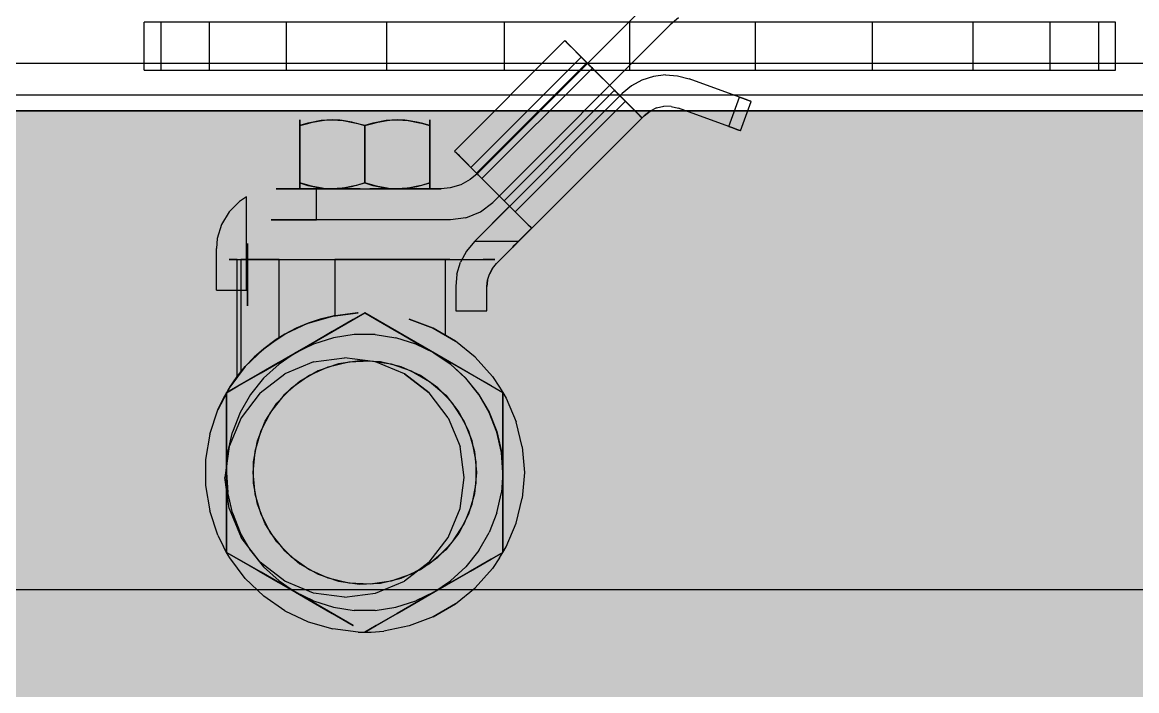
# Model space of a CAD drawing. Header units: inches. Extents: x 0 to 54693, y 0 to 31146.
# Drawn here: x 13207.5 to 13277.4, y 14712 to 14753.9 of the extents above; entities that cross this region are included whole.
import ezdxf

# ---------------------------------------------------------------- set-up
doc = ezdxf.new("R2010")
doc.units = ezdxf.units.IN
doc.header["$MEASUREMENT"] = 0
doc.layers.add('Added', color=3, linetype='Continuous')

msp = doc.modelspace()

# ---------------------------------------------------------------- linework, layer by layer
at = {"layer": 'Added', "linetype": 'Continuous', "lineweight": -2, "ltscale": 0.18}
for p, q in [((13247.36, 14755.68), (13236.064, 14744.383)), ((13248.686, 14754.153), (13248.171, 14753.722)), ((13276.076, 14753.881), (13215.182, 14753.881)), ((13215.182, 14750.881), (13215.182, 14753.881)), ((13216.22, 14753.881), (13216.22, 14750.881)), ((13219.261, 14753.881), (13219.261, 14750.881)), ((13224.1, 14750.881), (13224.1, 14753.881)), ((13230.406, 14750.881), (13230.406, 14753.881)), ((13248.171, 14753.722), (13237.037, 14742.588)), ((13237.749, 14753.881), (13237.749, 14750.881)), ((13245.629, 14750.881), (13245.629, 14753.881)), ((13253.51, 14750.881), (13253.51, 14753.881)), ((13260.853, 14750.881), (13260.853, 14753.881)), ((13267.159, 14750.881), (13267.159, 14753.881)), ((13271.997, 14750.881), (13271.997, 14753.881)), ((13275.039, 14750.881), (13275.039, 14753.881)), ((13276.076, 14750.881), (13276.076, 14753.881)), ((13241.554, 14752.734), (13234.634, 14745.814)), ((13241.554, 14752.734), (13242.938, 14751.35)), ((13241.554, 14752.734), (13241.59, 14752.699)), ((13241.58, 14752.708), (13241.554, 14752.734)), ((13241.554, 14752.734), (13246.399, 14747.89)), ((13241.657, 14752.631), (13241.58, 14752.708)), ((13241.59, 14752.699), (13241.693, 14752.595)), ((13241.781, 14752.508), (13241.657, 14752.631)), ((13241.693, 14752.595), (13241.858, 14752.43)), ((13241.945, 14752.343), (13241.781, 14752.508)), ((13241.858, 14752.43), (13242.073, 14752.215)), ((13242.142, 14752.147), (13241.945, 14752.343)), ((13242.073, 14752.215), (13242.324, 14751.965)), ((13242.361, 14751.927), (13242.142, 14752.147)), ((13235.672, 14744.776), (13242.592, 14751.696)), ((13242.938, 14751.35), (13236.018, 14744.43)), ((13242.324, 14751.965), (13242.592, 14751.696)), ((13242.592, 14751.696), (13242.361, 14751.927)), ((13242.592, 14751.696), (13245.36, 14748.928)), ((13242.95, 14751.338), (13242.938, 14751.35)), ((13242.938, 14751.35), (13242.947, 14751.341)), ((13242.947, 14751.341), (13242.973, 14751.316)), ((13242.985, 14751.304), (13242.95, 14751.338)), ((13078.656, 14751.325), (13578.656, 14751.325)), ((13078.656, 14751.325), (13578.656, 14751.325)), ((13215.182, 14750.881), (13276.076, 14750.881)), ((13236.364, 14744.084), (13243.284, 14751.004)), ((13242.973, 14751.316), (13243.014, 14751.275)), ((13243.04, 14751.249), (13242.985, 14751.304)), ((13243.014, 14751.275), (13243.069, 14751.22)), ((13243.111, 14751.177), (13243.04, 14751.249)), ((13243.069, 14751.22), (13243.134, 14751.154)), ((13243.195, 14751.094), (13243.111, 14751.177)), ((13243.134, 14751.154), (13243.207, 14751.081)), ((13243.284, 14751.004), (13243.195, 14751.094)), ((13243.207, 14751.081), (13243.284, 14751.004)), ((13243.284, 14751.004), (13244.668, 14749.62)), ((13246.396, 14750.256), (13245.735, 14749.894)), ((13247.114, 14750.489), (13246.396, 14750.256)), ((13247.863, 14750.582), (13247.114, 14750.489)), ((13247.863, 14750.582), (13248.616, 14750.532)), ((13248.616, 14750.532), (13249.346, 14750.342)), ((13252.502, 14749.194), (13249.346, 14750.342)), ((13078.656, 14749.325), (13578.656, 14749.325)), ((13235.89, 14740.15), (13245.153, 14749.413)), ((13244.668, 14749.62), (13237.748, 14742.699)), ((13244.745, 14749.543), (13244.668, 14749.62)), ((13244.668, 14749.62), (13244.745, 14749.543)), ((13244.819, 14749.47), (13244.745, 14749.543)), ((13244.745, 14749.543), (13244.819, 14749.47)), ((13244.884, 14749.404), (13244.819, 14749.47)), ((13244.819, 14749.47), (13244.884, 14749.404)), ((13244.939, 14749.349), (13244.884, 14749.404)), ((13244.884, 14749.404), (13244.939, 14749.349)), ((13244.98, 14749.308), (13244.939, 14749.349)), ((13244.939, 14749.349), (13244.98, 14749.308)), ((13245.006, 14749.283), (13244.98, 14749.308)), ((13244.98, 14749.308), (13245.006, 14749.283)), ((13245.014, 14749.274), (13245.006, 14749.283)), ((13245.006, 14749.283), (13245.014, 14749.274)), ((13245.153, 14749.413), (13245.014, 14749.274)), ((13245.014, 14749.274), (13246.399, 14747.89)), ((13245.735, 14749.894), (13245.153, 14749.413)), ((13245.36, 14748.928), (13238.44, 14742.007)), ((13245.36, 14748.928), (13245.629, 14748.659)), ((13245.591, 14748.697), (13245.36, 14748.928)), ((13245.811, 14748.478), (13245.591, 14748.697)), ((13245.629, 14748.659), (13245.879, 14748.409)), ((13247.315, 14748.515), (13247.766, 14748.615)), ((13248.228, 14748.611), (13247.766, 14748.615)), ((13248.228, 14748.611), (13248.677, 14748.503)), ((13251.832, 14747.354), (13252.502, 14749.194)), ((13252.693, 14749.124), (13252.502, 14749.194)), ((13252.502, 14749.194), (13252.693, 14749.124)), ((13252.569, 14747.086), (13253.239, 14748.925)), ((13252.87, 14749.06), (13252.693, 14749.124)), ((13252.693, 14749.124), (13252.87, 14749.06)), ((13253.023, 14749.004), (13252.87, 14749.06)), ((13252.87, 14749.06), (13253.023, 14749.004)), ((13253.14, 14748.961), (13253.023, 14749.004)), ((13253.023, 14749.004), (13253.14, 14748.961)), ((13253.214, 14748.935), (13253.14, 14748.961)), ((13253.14, 14748.961), (13253.214, 14748.935)), ((13253.239, 14748.925), (13253.214, 14748.935)), ((13253.214, 14748.935), (13253.239, 14748.925)), ((13578.23, 14748.325), (11753.23, 14748.325)), ((13578.656, 14748.325), (11753.23, 14748.325)), ((13078.656, 14748.325), (13578.656, 14748.325)), ((13578.656, 14748.325), (13078.656, 14748.325)), ((13246.537, 14748.029), (13237.274, 14738.766)), ((13246.008, 14748.281), (13245.811, 14748.478)), ((13245.879, 14748.409), (13246.094, 14748.194)), ((13246.172, 14748.116), (13246.008, 14748.281)), ((13246.094, 14748.194), (13246.259, 14748.029)), ((13246.296, 14747.993), (13246.172, 14748.116)), ((13246.259, 14748.029), (13246.363, 14747.925)), ((13246.372, 14747.916), (13246.296, 14747.993)), ((13246.363, 14747.925), (13246.399, 14747.89)), ((13246.399, 14747.89), (13246.372, 14747.916)), ((13246.399, 14747.89), (13246.537, 14748.029)), ((13246.899, 14748.316), (13246.537, 14748.029)), ((13246.537, 14748.029), (13246.899, 14748.316)), ((13247.315, 14748.515), (13246.899, 14748.316)), ((13251.832, 14747.354), (13248.677, 14748.503)), ((13225.445, 14747.555), (13224.932, 14747.405)), ((13224.933, 14747.555), (13224.932, 14747.405)), ((13224.932, 14747.405), (13225.439, 14747.547)), ((13224.932, 14747.405), (13224.932, 14743.811)), ((13224.932, 14747.405), (13224.933, 14743.811)), ((13224.932, 14743.811), (13224.932, 14747.405)), ((13224.933, 14747.748), (13224.933, 14747.77)), ((13224.933, 14747.77), (13224.933, 14747.725)), ((13224.933, 14747.725), (13224.933, 14747.748)), ((13224.933, 14747.632), (13224.933, 14747.725)), ((13224.933, 14747.725), (13224.933, 14747.59)), ((13224.933, 14747.547), (13224.933, 14747.632)), ((13224.933, 14747.59), (13224.933, 14747.555)), ((13224.933, 14747.405), (13224.933, 14747.547)), ((13224.933, 14743.811), (13224.933, 14747.405)), ((13225.439, 14747.547), (13225.746, 14747.632)), ((13225.567, 14747.59), (13225.445, 14747.555)), ((13226.282, 14747.725), (13225.567, 14747.59)), ((13225.746, 14747.632), (13226.349, 14747.725)), ((13226.971, 14747.77), (13226.282, 14747.725)), ((13226.349, 14747.725), (13226.498, 14747.748)), ((13226.498, 14747.748), (13226.972, 14747.77)), ((13227.445, 14747.748), (13226.971, 14747.77)), ((13226.972, 14747.77), (13227.661, 14747.725)), ((13227.594, 14747.725), (13227.445, 14747.748)), ((13228.197, 14747.632), (13227.594, 14747.725)), ((13227.661, 14747.725), (13228.376, 14747.59)), ((13228.504, 14747.547), (13228.197, 14747.632)), ((13228.376, 14747.59), (13228.498, 14747.555)), ((13228.498, 14747.555), (13229.011, 14747.405)), ((13229.01, 14747.405), (13228.504, 14747.547)), ((13229.523, 14747.555), (13229.01, 14747.405)), ((13229.01, 14747.405), (13229.517, 14747.547)), ((13229.01, 14743.811), (13229.01, 14747.405)), ((13229.01, 14747.405), (13229.01, 14743.811)), ((13229.01, 14743.811), (13229.01, 14747.405)), ((13229.011, 14747.405), (13229.011, 14743.811)), ((13229.517, 14747.547), (13229.824, 14747.632)), ((13229.645, 14747.59), (13229.523, 14747.555)), ((13230.36, 14747.725), (13229.645, 14747.59)), ((13229.824, 14747.632), (13230.427, 14747.725)), ((13231.049, 14747.77), (13230.36, 14747.725)), ((13230.427, 14747.725), (13230.576, 14747.748)), ((13230.576, 14747.748), (13231.049, 14747.77)), ((13231.523, 14747.748), (13231.049, 14747.77)), ((13231.049, 14747.77), (13231.739, 14747.725)), ((13231.668, 14747.726), (13231.523, 14747.748)), ((13232.275, 14747.632), (13231.668, 14747.726)), ((13231.739, 14747.725), (13232.453, 14747.59)), ((13232.571, 14747.549), (13232.275, 14747.632)), ((13232.453, 14747.59), (13232.576, 14747.555)), ((13233.088, 14747.405), (13232.571, 14747.549)), ((13232.576, 14747.555), (13233.088, 14747.405)), ((13233.089, 14747.748), (13233.088, 14747.77)), ((13233.088, 14747.77), (13233.088, 14747.725)), ((13233.088, 14747.725), (13233.088, 14747.59)), ((13233.088, 14747.59), (13233.088, 14747.55)), ((13233.088, 14747.55), (13233.088, 14747.405)), ((13233.088, 14743.811), (13233.088, 14747.405)), ((13233.088, 14747.405), (13233.088, 14743.811)), ((13233.088, 14747.405), (13233.088, 14743.811)), ((13233.089, 14747.725), (13233.089, 14747.748)), ((13233.089, 14747.632), (13233.089, 14747.725)), ((13233.089, 14747.547), (13233.089, 14747.632)), ((13233.089, 14747.405), (13233.089, 14747.547)), ((13233.089, 14743.811), (13233.089, 14747.405)), ((13251.832, 14747.354), (13252.023, 14747.285)), ((13252.023, 14747.285), (13251.832, 14747.354)), ((13252.023, 14747.285), (13252.201, 14747.22)), ((13252.201, 14747.22), (13252.023, 14747.285)), ((13252.201, 14747.22), (13252.353, 14747.165)), ((13252.353, 14747.165), (13252.201, 14747.22)), ((13252.353, 14747.165), (13252.471, 14747.122)), ((13252.471, 14747.122), (13252.353, 14747.165)), ((13252.471, 14747.122), (13252.544, 14747.095)), ((13252.544, 14747.095), (13252.471, 14747.122)), ((13252.544, 14747.095), (13252.569, 14747.086)), ((13252.569, 14747.086), (13252.544, 14747.095)), ((13236.018, 14744.43), (13234.634, 14745.814)), ((13239.478, 14740.969), (13234.634, 14745.814)), ((13234.634, 14745.814), (13234.66, 14745.788)), ((13234.634, 14745.814), (13239.478, 14740.969)), ((13234.669, 14745.778), (13234.634, 14745.814)), ((13234.66, 14745.788), (13234.736, 14745.711)), ((13234.773, 14745.675), (13234.669, 14745.778)), ((13234.736, 14745.711), (13234.86, 14745.587)), ((13234.938, 14745.51), (13234.773, 14745.675)), ((13234.86, 14745.587), (13235.024, 14745.423)), ((13235.153, 14745.295), (13234.938, 14745.51)), ((13235.024, 14745.423), (13235.221, 14745.226)), ((13235.403, 14745.044), (13235.153, 14745.295)), ((13235.221, 14745.226), (13235.441, 14745.007)), ((13235.672, 14744.776), (13235.403, 14745.044)), ((13235.441, 14745.007), (13235.672, 14744.776)), ((13236.064, 14744.383), (13235.631, 14744.021)), ((13235.672, 14744.776), (13238.44, 14742.007)), ((13236.026, 14744.421), (13236.018, 14744.43)), ((13236.018, 14744.43), (13236.029, 14744.418)), ((13236.052, 14744.395), (13236.026, 14744.421)), ((13236.029, 14744.418), (13236.064, 14744.383)), ((13236.093, 14744.354), (13236.052, 14744.395)), ((13236.064, 14744.383), (13236.119, 14744.328)), ((13236.148, 14744.299), (13236.093, 14744.354)), ((13224.932, 14743.811), (13225.445, 14743.662)), ((13225.439, 14743.67), (13224.932, 14743.811)), ((13224.933, 14743.67), (13224.933, 14743.811)), ((13224.933, 14743.811), (13224.933, 14743.662)), ((13224.933, 14743.583), (13224.933, 14743.67)), ((13224.933, 14743.662), (13224.933, 14743.626)), ((13225.752, 14743.583), (13225.439, 14743.67)), ((13225.445, 14743.662), (13225.569, 14743.626)), ((13228.19, 14743.583), (13228.504, 14743.67)), ((13228.498, 14743.662), (13228.374, 14743.626)), ((13229.011, 14743.811), (13228.498, 14743.662)), ((13228.504, 14743.67), (13229.01, 14743.811)), ((13229.01, 14743.811), (13229.523, 14743.662)), ((13229.517, 14743.67), (13229.01, 14743.811)), ((13229.83, 14743.583), (13229.517, 14743.67)), ((13229.523, 14743.662), (13229.647, 14743.626)), ((13232.268, 14743.583), (13232.582, 14743.67)), ((13232.576, 14743.662), (13232.452, 14743.626)), ((13233.088, 14743.811), (13232.576, 14743.662)), ((13232.582, 14743.67), (13233.088, 14743.811)), ((13233.088, 14743.811), (13233.088, 14743.662)), ((13233.088, 14743.662), (13233.088, 14743.626)), ((13233.089, 14743.67), (13233.089, 14743.811)), ((13233.089, 14743.583), (13233.089, 14743.67)), ((13235.027, 14743.69), (13234.365, 14743.497)), ((13235.631, 14744.021), (13235.027, 14743.69)), ((13236.119, 14744.328), (13236.191, 14744.257)), ((13236.214, 14744.234), (13236.148, 14744.299)), ((13236.191, 14744.257), (13236.274, 14744.173)), ((13236.287, 14744.161), (13236.214, 14744.234)), ((13236.274, 14744.173), (13236.364, 14744.084)), ((13236.364, 14744.084), (13236.287, 14744.161)), ((13236.364, 14744.084), (13237.748, 14742.699)), ((13223.496, 14743.447), (13223.464, 14743.447)), ((13223.464, 14743.447), (13223.573, 14743.447)), ((13223.716, 14743.447), (13223.496, 14743.447)), ((13223.573, 14743.447), (13223.735, 14743.447)), ((13223.866, 14743.447), (13223.716, 14743.447)), ((13223.735, 14743.447), (13223.846, 14743.447)), ((13223.846, 14743.447), (13224.009, 14743.447)), ((13224.086, 14743.447), (13223.866, 14743.447)), ((13224.009, 14743.447), (13224.271, 14743.447)), ((13224.436, 14743.447), (13224.086, 14743.447)), ((13224.271, 14743.447), (13224.62, 14743.447)), ((13224.892, 14743.447), (13224.436, 14743.447)), ((13224.62, 14743.447), (13225.037, 14743.447)), ((13225.423, 14743.447), (13224.892, 14743.447)), ((13224.934, 14743.447), (13224.932, 14743.447)), ((13224.932, 14743.447), (13224.977, 14743.447)), ((13224.933, 14743.626), (13224.933, 14743.491)), ((13224.933, 14743.488), (13224.933, 14743.583)), ((13224.933, 14743.491), (13224.933, 14743.487)), ((13224.933, 14743.474), (13224.933, 14743.488)), ((13224.933, 14743.487), (13224.933, 14743.447)), ((13224.933, 14743.447), (13224.933, 14743.474)), ((13224.986, 14743.447), (13224.934, 14743.447)), ((13224.977, 14743.447), (13225, 14743.447)), ((13224.997, 14743.447), (13224.986, 14743.447)), ((13225.122, 14743.447), (13224.997, 14743.447)), ((13225, 14743.447), (13225.11, 14743.447)), ((13225.037, 14743.447), (13225.503, 14743.447)), ((13225.11, 14743.447), (13225.274, 14743.447)), ((13225.343, 14743.447), (13225.122, 14743.447)), ((13225.274, 14743.447), (13225.333, 14743.447)), ((13225.333, 14743.447), (13225.632, 14743.447)), ((13225.645, 14743.447), (13225.343, 14743.447)), ((13225.993, 14743.447), (13225.423, 14743.447)), ((13225.503, 14743.447), (13225.993, 14743.447)), ((13225.569, 14743.626), (13226.285, 14743.491)), ((13225.632, 14743.447), (13226.003, 14743.447)), ((13225.747, 14743.447), (13225.645, 14743.447)), ((13226.03, 14743.447), (13225.747, 14743.447)), ((13226.35, 14743.488), (13225.752, 14743.583)), ((13225.993, 14743.447), (13233.803, 14743.447)), ((13225.993, 14741.49), (13225.993, 14743.447)), ((13226.003, 14743.447), (13226.429, 14743.447)), ((13226.475, 14743.447), (13226.03, 14743.447)), ((13226.285, 14743.491), (13226.35, 14743.487)), ((13226.434, 14743.474), (13226.35, 14743.488)), ((13226.35, 14743.487), (13226.971, 14743.447)), ((13226.429, 14743.447), (13226.892, 14743.447)), ((13226.892, 14743.447), (13226.434, 14743.474)), ((13226.971, 14743.447), (13226.475, 14743.447)), ((13226.892, 14743.447), (13226.971, 14743.447)), ((13226.971, 14743.447), (13226.892, 14743.447)), ((13227.593, 14743.487), (13226.971, 14743.447)), ((13227.052, 14743.447), (13226.971, 14743.447)), ((13226.971, 14743.447), (13227.512, 14743.447)), ((13226.971, 14743.447), (13227.051, 14743.447)), ((13227.051, 14743.447), (13227.509, 14743.474)), ((13227.567, 14743.447), (13227.052, 14743.447)), ((13227.509, 14743.474), (13227.593, 14743.488)), ((13227.512, 14743.447), (13228.09, 14743.447)), ((13227.614, 14743.447), (13227.567, 14743.447)), ((13227.593, 14743.488), (13228.19, 14743.583)), ((13227.658, 14743.491), (13227.593, 14743.487)), ((13228.129, 14743.447), (13227.614, 14743.447)), ((13228.374, 14743.626), (13227.658, 14743.491)), ((13228.09, 14743.447), (13228.698, 14743.447)), ((13228.722, 14743.447), (13228.129, 14743.447)), ((13229.299, 14743.447), (13229.892, 14743.447)), ((13229.483, 14743.447), (13229.323, 14743.447)), ((13229.931, 14743.447), (13229.483, 14743.447)), ((13229.647, 14743.626), (13230.363, 14743.491)), ((13230.428, 14743.488), (13229.83, 14743.583)), ((13229.892, 14743.447), (13230.407, 14743.447)), ((13230.509, 14743.447), (13229.931, 14743.447)), ((13230.363, 14743.491), (13230.428, 14743.487)), ((13230.407, 14743.447), (13230.453, 14743.447)), ((13230.512, 14743.474), (13230.428, 14743.488)), ((13230.428, 14743.487), (13231.049, 14743.447)), ((13230.453, 14743.447), (13230.969, 14743.447)), ((13231.049, 14743.447), (13230.509, 14743.447)), ((13230.97, 14743.447), (13230.512, 14743.474)), ((13230.969, 14743.447), (13231.049, 14743.447)), ((13231.049, 14743.447), (13230.97, 14743.447)), ((13231.671, 14743.487), (13231.049, 14743.447)), ((13231.049, 14743.447), (13231.546, 14743.447)), ((13231.129, 14743.447), (13231.049, 14743.447)), ((13231.049, 14743.447), (13231.129, 14743.447)), ((13231.129, 14743.447), (13231.587, 14743.474)), ((13231.592, 14743.447), (13231.129, 14743.447)), ((13231.546, 14743.447), (13231.991, 14743.447)), ((13231.587, 14743.474), (13231.671, 14743.488)), ((13231.628, 14743.447), (13231.592, 14743.447)), ((13232.018, 14743.447), (13231.628, 14743.447)), ((13231.671, 14743.488), (13232.268, 14743.583)), ((13231.736, 14743.491), (13231.671, 14743.487)), ((13232.452, 14743.626), (13231.736, 14743.491)), ((13231.991, 14743.447), (13232.376, 14743.447)), ((13232.389, 14743.447), (13232.018, 14743.447)), ((13232.376, 14743.447), (13232.677, 14743.447)), ((13232.688, 14743.447), (13232.389, 14743.447)), ((13232.677, 14743.447), (13232.899, 14743.447)), ((13232.911, 14743.447), (13232.688, 14743.447)), ((13232.899, 14743.447), (13233.024, 14743.447)), ((13233.044, 14743.447), (13232.911, 14743.447)), ((13233.024, 14743.447), (13233.035, 14743.447)), ((13233.035, 14743.447), (13233.803, 14743.447)), ((13233.088, 14743.447), (13233.044, 14743.447)), ((13233.088, 14743.626), (13233.088, 14743.491)), ((13233.088, 14743.491), (13233.088, 14743.487)), ((13233.088, 14743.487), (13233.088, 14743.447)), ((13233.088, 14743.447), (13233.089, 14743.474)), ((13233.803, 14743.447), (13233.088, 14743.447)), ((13233.089, 14743.488), (13233.089, 14743.583)), ((13233.089, 14743.474), (13233.089, 14743.488)), ((13234.365, 14743.497), (13233.803, 14743.447)), ((13221.158, 14742.655), (13220.505, 14742.001)), ((13221.589, 14742.944), (13221.158, 14742.655)), ((13221.589, 14737.092), (13221.589, 14742.944)), ((13235.89, 14740.15), (13238.094, 14742.353)), ((13236.26, 14741.992), (13237.037, 14742.588)), ((13237.825, 14742.622), (13237.748, 14742.699)), ((13237.748, 14742.699), (13237.825, 14742.622)), ((13237.898, 14742.549), (13237.825, 14742.622)), ((13237.825, 14742.622), (13237.898, 14742.549)), ((13237.964, 14742.484), (13237.898, 14742.549)), ((13237.898, 14742.549), (13237.964, 14742.484)), ((13238.018, 14742.429), (13237.964, 14742.484)), ((13237.964, 14742.484), (13238.018, 14742.429)), ((13238.06, 14742.388), (13238.018, 14742.429)), ((13238.018, 14742.429), (13238.06, 14742.388)), ((13238.085, 14742.362), (13238.06, 14742.388)), ((13238.06, 14742.388), (13238.085, 14742.362)), ((13238.094, 14742.353), (13238.085, 14742.362)), ((13238.085, 14742.362), (13238.094, 14742.353)), ((13238.094, 14742.353), (13239.478, 14740.969)), ((13239.478, 14740.969), (13238.094, 14742.353)), ((13220.505, 14742.001), (13220.031, 14741.208)), ((13235.355, 14741.617), (13234.384, 14741.49)), ((13235.355, 14741.617), (13236.26, 14741.992)), ((13238.44, 14742.007), (13238.671, 14741.776)), ((13238.709, 14741.739), (13238.44, 14742.007)), ((13238.671, 14741.776), (13238.89, 14741.557)), ((13238.959, 14741.488), (13238.709, 14741.739)), ((13238.89, 14741.557), (13239.087, 14741.36)), ((13220.031, 14741.208), (13219.766, 14740.324)), ((13223.31, 14741.49), (13223.138, 14741.49)), ((13223.138, 14741.49), (13223.496, 14741.49)), ((13223.573, 14741.49), (13223.31, 14741.49)), ((13223.496, 14741.49), (13223.716, 14741.49)), ((13223.735, 14741.49), (13223.573, 14741.49)), ((13223.716, 14741.49), (13223.866, 14741.49)), ((13223.846, 14741.49), (13223.735, 14741.49)), ((13224.009, 14741.49), (13223.846, 14741.49)), ((13223.866, 14741.49), (13224.086, 14741.49)), ((13224.271, 14741.49), (13224.009, 14741.49)), ((13224.086, 14741.49), (13224.436, 14741.49)), ((13224.62, 14741.49), (13224.271, 14741.49)), ((13224.436, 14741.49), (13224.892, 14741.49)), ((13225.037, 14741.49), (13224.62, 14741.49)), ((13224.892, 14741.49), (13225.423, 14741.49)), ((13225.503, 14741.49), (13225.037, 14741.49)), ((13225.423, 14741.49), (13225.993, 14741.49)), ((13225.993, 14741.49), (13225.503, 14741.49)), ((13234.384, 14741.49), (13225.993, 14741.49)), ((13237.274, 14738.766), (13239.478, 14740.969)), ((13239.174, 14741.273), (13238.959, 14741.488)), ((13239.087, 14741.36), (13239.251, 14741.196)), ((13239.339, 14741.108), (13239.174, 14741.273)), ((13239.251, 14741.196), (13239.375, 14741.072)), ((13239.443, 14741.005), (13239.339, 14741.108)), ((13239.375, 14741.072), (13239.452, 14740.995)), ((13239.478, 14740.969), (13239.443, 14741.005)), ((13239.452, 14740.995), (13239.478, 14740.969)), ((13219.766, 14740.324), (13219.713, 14739.695)), ((13235.89, 14740.15), (13235.913, 14740.173)), ((13235.913, 14740.173), (13235.89, 14740.15)), ((13235.913, 14740.173), (13238.681, 14740.173)), ((13238.668, 14740.159), (13238.629, 14740.12)), ((13238.629, 14740.12), (13238.668, 14740.159)), ((13238.681, 14740.173), (13238.668, 14740.159)), ((13238.668, 14740.159), (13238.681, 14740.173)), ((13219.713, 14737.092), (13219.713, 14739.695)), ((13221.67, 14740.022), (13221.67, 14737.092)), ((13235.393, 14739.544), (13235.024, 14738.853)), ((13235.89, 14740.15), (13235.393, 14739.544)), ((13238.391, 14739.882), (13238.289, 14739.781)), ((13238.289, 14739.781), (13238.391, 14739.882)), ((13238.485, 14739.977), (13238.391, 14739.882)), ((13238.391, 14739.882), (13238.485, 14739.977)), ((13238.567, 14740.058), (13238.485, 14739.977)), ((13238.485, 14739.977), (13238.567, 14740.058)), ((13238.629, 14740.12), (13238.567, 14740.058)), ((13238.567, 14740.058), (13238.629, 14740.12)), ((13220.531, 14739.022), (13220.514, 14739.022)), ((13220.514, 14739.022), (13220.545, 14739.022)), ((13220.594, 14739.022), (13220.531, 14739.022)), ((13220.545, 14739.022), (13220.621, 14739.022)), ((13220.699, 14739.022), (13220.594, 14739.022)), ((13220.621, 14739.022), (13220.738, 14739.022)), ((13220.841, 14739.022), (13220.699, 14739.022)), ((13220.738, 14739.022), (13220.888, 14739.022)), ((13221.008, 14739.022), (13220.841, 14739.022)), ((13220.888, 14739.022), (13221.062, 14739.022)), ((13221.008, 14731.678), (13221.008, 14739.022)), ((13221.008, 14739.022), (13227.135, 14739.022)), ((13221.062, 14739.022), (13221.247, 14739.022)), ((13223.651, 14739.022), (13221.247, 14739.022)), ((13221.247, 14739.022), (13221.247, 14731.983)), ((13223.4, 14739.022), (13223.376, 14739.022)), ((13223.376, 14739.022), (13223.581, 14739.022)), ((13223.651, 14739.022), (13223.4, 14739.022)), ((13223.581, 14739.022), (13224.005, 14739.022)), ((13223.651, 14734.118), (13223.651, 14739.022)), ((13224.005, 14739.022), (13224.632, 14739.022)), ((13224.632, 14739.022), (13225.436, 14739.022)), ((13225.436, 14739.022), (13226.385, 14739.022)), ((13226.385, 14739.022), (13227.44, 14739.022)), ((13227.135, 14739.022), (13227.135, 14735.496)), ((13227.153, 14739.022), (13227.135, 14739.022)), ((13227.207, 14739.022), (13227.153, 14739.022)), ((13227.295, 14739.022), (13227.207, 14739.022)), ((13227.411, 14739.022), (13227.295, 14739.022)), ((13227.55, 14739.022), (13227.411, 14739.022)), ((13227.44, 14739.022), (13228.559, 14739.022)), ((13227.705, 14739.022), (13227.55, 14739.022)), ((13227.869, 14739.022), (13227.705, 14739.022)), ((13230.152, 14739.022), (13227.869, 14739.022)), ((13228.559, 14739.022), (13229.696, 14739.022)), ((13229.696, 14739.022), (13230.805, 14739.022)), ((13230.316, 14739.022), (13230.152, 14739.022)), ((13230.471, 14739.022), (13230.316, 14739.022)), ((13230.61, 14739.022), (13230.471, 14739.022)), ((13230.726, 14739.022), (13230.61, 14739.022)), ((13230.814, 14739.022), (13230.726, 14739.022)), ((13230.805, 14739.022), (13230.83, 14739.022)), ((13230.868, 14739.022), (13230.814, 14739.022)), ((13230.83, 14739.022), (13230.903, 14739.022)), ((13230.886, 14739.022), (13230.868, 14739.022)), ((13231.966, 14739.022), (13230.886, 14739.022)), ((13230.903, 14739.022), (13231.02, 14739.022)), ((13231.02, 14739.022), (13231.172, 14739.022)), ((13231.172, 14739.022), (13231.349, 14739.022)), ((13231.349, 14739.022), (13231.539, 14739.022)), ((13231.539, 14739.022), (13233.333, 14739.022)), ((13232.913, 14739.022), (13231.966, 14739.022)), ((13233.686, 14739.022), (13232.913, 14739.022)), ((13233.333, 14739.022), (13233.496, 14739.022)), ((13233.496, 14739.022), (13233.652, 14739.022)), ((13233.652, 14739.022), (13233.791, 14739.022)), ((13234.249, 14739.022), (13233.686, 14739.022)), ((13233.791, 14739.022), (13233.907, 14739.022)), ((13233.907, 14739.022), (13233.994, 14739.022)), ((13233.994, 14739.022), (13234.049, 14739.022)), ((13234.049, 14739.022), (13234.067, 14739.022)), ((13234.067, 14739.022), (13234.34, 14739.022)), ((13234.067, 14734.303), (13234.067, 14739.022)), ((13234.344, 14739.022), (13234.249, 14739.022)), ((13234.34, 14739.022), (13236.432, 14739.022)), ((13234.796, 14738.103), (13235.024, 14738.853)), ((13236.432, 14739.022), (13236.555, 14739.022)), ((13236.555, 14739.022), (13236.432, 14739.022)), ((13236.555, 14739.022), (13236.728, 14739.022)), ((13236.728, 14739.022), (13236.555, 14739.022)), ((13236.728, 14739.022), (13236.884, 14739.022)), ((13236.884, 14739.022), (13236.728, 14739.022)), ((13236.884, 14739.022), (13237.011, 14739.022)), ((13237.011, 14739.022), (13236.884, 14739.022)), ((13237.011, 14739.022), (13237.104, 14739.022)), ((13237.104, 14739.022), (13237.011, 14739.022)), ((13237.021, 14738.457), (13237.274, 14738.766)), ((13237.104, 14739.022), (13237.156, 14739.022)), ((13237.156, 14739.022), (13237.104, 14739.022)), ((13237.156, 14739.022), (13237.166, 14739.022)), ((13237.166, 14739.022), (13237.156, 14739.022)), ((13234.796, 14738.103), (13234.72, 14737.324)), ((13236.716, 14737.722), (13236.832, 14738.104)), ((13237.021, 14738.457), (13236.832, 14738.104)), ((13236.832, 14738.104), (13237.021, 14738.457)), ((13236.716, 14737.722), (13236.677, 14737.324)), ((13236.677, 14737.324), (13236.716, 14737.722)), ((13219.713, 14737.092), (13221.589, 14737.092)), ((13221.67, 14736.949), (13221.67, 14737.092)), ((13221.67, 14737.092), (13221.67, 14736.856)), ((13221.67, 14736.715), (13221.67, 14736.949)), ((13221.67, 14736.856), (13221.67, 14736.699)), ((13221.67, 14736.511), (13221.67, 14736.715)), ((13221.67, 14736.699), (13221.67, 14736.653)), ((13234.72, 14737.324), (13234.72, 14735.788)), ((13236.677, 14735.788), (13236.677, 14737.324)), ((13221.67, 14736.653), (13221.67, 14736.493)), ((13221.67, 14736.35), (13221.67, 14736.511)), ((13221.67, 14736.493), (13221.67, 14736.456)), ((13221.67, 14736.456), (13221.67, 14736.307)), ((13221.67, 14736.324), (13221.67, 14736.35)), ((13221.67, 14736.218), (13221.67, 14736.324)), ((13221.67, 14736.307), (13221.67, 14736.19)), ((13221.67, 14736.201), (13221.67, 14736.218)), ((13221.67, 14736.144), (13221.67, 14736.201)), ((13221.67, 14736.19), (13221.67, 14736.125)), ((13221.67, 14736.134), (13221.67, 14736.144)), ((13221.67, 14736.114), (13221.67, 14736.134)), ((13221.67, 14736.125), (13221.67, 14736.114)), ((13222.509, 14731.921), (13229.01, 14735.674)), ((13225.461, 14735.023), (13227.008, 14735.471)), ((13227.008, 14735.471), (13225.461, 14735.023)), ((13226.225, 14735.278), (13225.461, 14735.023)), ((13225.461, 14735.023), (13226.225, 14735.278)), ((13226.225, 14735.278), (13227.008, 14735.471)), ((13227.009, 14735.466), (13226.225, 14735.278)), ((13227.008, 14735.471), (13228.607, 14735.666)), ((13228.559, 14735.663), (13227.008, 14735.471)), ((13227.135, 14735.496), (13227.009, 14735.466)), ((13229.01, 14735.67), (13228.283, 14735.25)), ((13228.607, 14735.666), (13228.559, 14735.663)), ((13229.01, 14735.674), (13229.01, 14735.67)), ((13229.01, 14735.674), (13231.177, 14734.419)), ((13229.738, 14735.25), (13229.01, 14735.674)), ((13235.512, 14731.921), (13229.01, 14735.673)), ((13229.01, 14735.673), (13229.01, 14735.669)), ((13229.01, 14735.669), (13229.738, 14735.25)), ((13231.796, 14735.278), (13231.795, 14735.274)), ((13231.795, 14735.274), (13233.302, 14734.707)), ((13233.302, 14734.707), (13231.796, 14735.278)), ((13234.72, 14735.788), (13236.677, 14735.788)), ((13225.461, 14735.023), (13224.005, 14734.332)), ((13225.461, 14735.023), (13224.005, 14734.332)), ((13224.719, 14734.707), (13224.005, 14734.332)), ((13224.005, 14734.332), (13224.719, 14734.707)), ((13225.461, 14735.023), (13224.719, 14734.707)), ((13224.719, 14734.707), (13225.461, 14735.023)), ((13225.461, 14735.023), (13225.461, 14735.023)), ((13228.282, 14735.252), (13226.841, 14734.423)), ((13226.97, 14734.493), (13228.282, 14735.252)), ((13228.283, 14735.25), (13226.97, 14734.492)), ((13229.738, 14735.25), (13231.051, 14734.492)), ((13231.177, 14734.419), (13229.738, 14735.25)), ((13231.051, 14734.492), (13229.738, 14735.25)), ((13229.738, 14735.25), (13231.179, 14734.422)), ((13233.302, 14734.707), (13234.697, 14733.902)), ((13234.697, 14733.902), (13233.302, 14734.707)), ((13226.841, 14734.423), (13220.341, 14730.668)), ((13224.005, 14734.332), (13222.679, 14733.417)), ((13224.005, 14734.332), (13222.679, 14733.417)), ((13222.679, 14733.417), (13223.651, 14734.118)), ((13222.679, 14733.417), (13223.376, 14733.938)), ((13223.376, 14733.938), (13222.679, 14733.417)), ((13223.324, 14733.902), (13222.679, 14733.417)), ((13222.679, 14733.417), (13223.324, 14733.902)), ((13223.324, 14733.902), (13224.005, 14734.332)), ((13223.396, 14733.956), (13223.324, 14733.902)), ((13224.005, 14734.332), (13223.396, 14733.956)), ((13225.774, 14733.802), (13226.97, 14734.493)), ((13226.97, 14734.492), (13225.774, 14733.801)), ((13227.059, 14734.106), (13225.808, 14733.715)), ((13228.355, 14734.304), (13227.059, 14734.106)), ((13229.666, 14734.304), (13228.355, 14734.304)), ((13229.666, 14734.304), (13230.962, 14734.106)), ((13232.213, 14733.715), (13230.962, 14734.106)), ((13231.051, 14734.492), (13232.247, 14733.801)), ((13232.247, 14733.801), (13231.051, 14734.492)), ((13231.179, 14734.422), (13237.68, 14730.668)), ((13235.945, 14732.883), (13234.697, 14733.902)), ((13221.517, 14732.301), (13222.679, 14733.417)), ((13222.679, 14733.417), (13222.076, 14732.883)), ((13222.076, 14732.883), (13222.679, 14733.417)), ((13224.678, 14733.168), (13223.581, 14732.535)), ((13223.581, 14732.535), (13224.677, 14733.168)), ((13224.678, 14733.168), (13223.638, 14732.462)), ((13224.677, 14733.168), (13225.774, 14733.802)), ((13225.774, 14733.801), (13224.678, 14733.168)), ((13225.808, 14733.715), (13224.678, 14733.168)), ((13233.343, 14733.168), (13232.213, 14733.715)), ((13232.247, 14733.801), (13233.344, 14733.168)), ((13233.343, 14733.168), (13232.247, 14733.801)), ((13233.343, 14733.168), (13234.377, 14732.467)), ((13234.383, 14732.462), (13233.343, 14733.168)), ((13234.433, 14732.539), (13233.343, 14733.168)), ((13233.344, 14733.168), (13234.441, 14732.535)), ((13222.076, 14732.883), (13221.517, 14732.301)), ((13221.517, 14732.301), (13222.076, 14732.883)), ((13223.581, 14732.535), (13222.385, 14731.844)), ((13222.385, 14731.844), (13223.581, 14732.535)), ((13225.809, 14732.591), (13224, 14731.842)), ((13225.809, 14732.591), (13227.75, 14732.847)), ((13227.357, 14732.479), (13226.097, 14732.043)), ((13226.716, 14732.291), (13228.012, 14732.606)), ((13228.677, 14732.669), (13227.357, 14732.479)), ((13229.691, 14732.591), (13227.75, 14732.847)), ((13228.012, 14732.606), (13229.344, 14732.669)), ((13230.009, 14732.606), (13228.677, 14732.669)), ((13229.344, 14732.669), (13230.664, 14732.479)), ((13231.5, 14731.842), (13229.691, 14732.591)), ((13231.305, 14732.291), (13230.009, 14732.606)), ((13230.664, 14732.479), (13231.924, 14732.043)), ((13234.377, 14732.467), (13235.336, 14731.586)), ((13235.621, 14731.852), (13234.433, 14732.539)), ((13234.441, 14732.535), (13235.637, 14731.845)), ((13235.945, 14732.883), (13237.013, 14731.677)), ((13220.341, 14730.668), (13222.511, 14731.917)), ((13220.55, 14731.013), (13221.517, 14732.301)), ((13221.517, 14732.301), (13220.55, 14731.013)), ((13221.517, 14732.301), (13221.008, 14731.678)), ((13221.008, 14731.678), (13221.517, 14732.301)), ((13221.072, 14731.086), (13222.509, 14731.921)), ((13222.511, 14731.917), (13221.072, 14731.086)), ((13222.385, 14731.844), (13221.072, 14731.086)), ((13221.072, 14731.086), (13222.385, 14731.844)), ((13221.247, 14731.983), (13221.517, 14732.301)), ((13222.446, 14730.65), (13224, 14731.842)), ((13223.638, 14732.462), (13222.674, 14731.574)), ((13226.097, 14732.043), (13224.942, 14731.377)), ((13225.503, 14731.737), (13226.716, 14732.291)), ((13232.518, 14731.737), (13231.305, 14732.291)), ((13233.053, 14730.65), (13231.5, 14731.842)), ((13231.5, 14731.842), (13233.053, 14730.65)), ((13231.924, 14732.043), (13233.079, 14731.377)), ((13235.347, 14731.574), (13234.383, 14732.462)), ((13236.95, 14731.088), (13235.512, 14731.921)), ((13236.924, 14731.1), (13235.621, 14731.852)), ((13235.637, 14731.845), (13236.95, 14731.088)), ((13221.072, 14731.086), (13220.341, 14730.668)), ((13220.345, 14730.666), (13221.072, 14731.086)), ((13220.55, 14731.013), (13221.008, 14731.678)), ((13222.674, 14731.574), (13221.855, 14730.551)), ((13224.942, 14731.377), (13223.934, 14730.503)), ((13224.417, 14730.964), (13225.503, 14731.737)), ((13233.604, 14730.964), (13232.518, 14731.737)), ((13233.079, 14731.377), (13234.087, 14730.503)), ((13235.336, 14731.586), (13236.153, 14730.57)), ((13236.166, 14730.551), (13235.347, 14731.574)), ((13237.676, 14730.666), (13236.924, 14731.1)), ((13237.013, 14731.677), (13237.471, 14731.013)), ((13220.55, 14731.013), (13219.801, 14729.587)), ((13219.801, 14729.587), (13220.514, 14730.956)), ((13220.514, 14730.956), (13219.801, 14729.587)), ((13220.147, 14730.315), (13220.55, 14731.013)), ((13220.34, 14720.658), (13220.341, 14730.668)), ((13220.341, 14730.668), (13220.345, 14730.666)), ((13220.341, 14730.668), (13220.345, 14730.666)), ((13220.345, 14730.666), (13220.345, 14729.827)), ((13221.855, 14730.551), (13221.2, 14729.416)), ((13222.446, 14730.65), (13221.254, 14729.097)), ((13223.934, 14730.503), (13223.11, 14729.455)), ((13223.497, 14729.999), (13224.417, 14730.964)), ((13234.245, 14729.097), (13233.053, 14730.65)), ((13234.524, 14729.999), (13233.604, 14730.964)), ((13234.087, 14730.503), (13234.911, 14729.455)), ((13236.153, 14730.57), (13236.808, 14729.444)), ((13236.821, 14729.416), (13236.166, 14730.551)), ((13237.471, 14731.013), (13237.68, 14730.668)), ((13237.679, 14730.668), (13237.676, 14730.666)), ((13237.68, 14730.668), (13237.676, 14728.165)), ((13237.676, 14729.865), (13237.68, 14730.668)), ((13237.68, 14730.668), (13237.676, 14730.666)), ((13237.676, 14730.666), (13237.676, 14729.827)), ((13237.681, 14723.161), (13237.679, 14730.668)), ((13237.68, 14730.668), (13237.874, 14730.315)), ((13219.801, 14729.587), (13220.147, 14730.315)), ((13220.342, 14729.827), (13220.34, 14728.165)), ((13220.343, 14728.31), (13220.342, 14729.827)), ((13220.345, 14729.827), (13220.345, 14728.31)), ((13222.776, 14728.877), (13223.497, 14729.999)), ((13235.245, 14728.877), (13234.524, 14729.999)), ((13237.676, 14728.353), (13237.676, 14729.865)), ((13237.676, 14729.865), (13237.681, 14728.165)), ((13237.676, 14728.165), (13237.676, 14729.865)), ((13237.676, 14729.827), (13237.676, 14728.31)), ((13237.874, 14730.315), (13238.506, 14728.833)), ((13219.291, 14728.059), (13219.801, 14729.587)), ((13221.254, 14729.097), (13220.505, 14727.288)), ((13221.2, 14729.416), (13220.723, 14728.195)), ((13223.11, 14729.455), (13222.499, 14728.27)), ((13234.245, 14729.097), (13234.994, 14727.288)), ((13234.911, 14729.455), (13235.522, 14728.27)), ((13236.808, 14729.444), (13237.287, 14728.232)), ((13237.298, 14728.195), (13236.821, 14729.416)), ((13220.344, 14726.929), (13220.343, 14728.31)), ((13220.345, 14728.31), (13220.345, 14726.929)), ((13222.28, 14727.639), (13222.776, 14728.877)), ((13235.74, 14727.639), (13235.245, 14728.877)), ((13237.676, 14726.977), (13237.676, 14728.353)), ((13237.676, 14728.31), (13237.676, 14726.929)), ((13238.891, 14727.269), (13238.506, 14728.833)), ((13219.291, 14728.059), (13219.032, 14726.469)), ((13220.34, 14728.165), (13220.342, 14720.658)), ((13220.436, 14726.916), (13220.723, 14728.195)), ((13222.028, 14726.33), (13222.28, 14727.639)), ((13222.499, 14728.27), (13222.123, 14726.99)), ((13235.522, 14728.27), (13235.898, 14726.99)), ((13235.993, 14726.33), (13235.74, 14727.639)), ((13237.287, 14728.232), (13237.578, 14726.962)), ((13237.585, 14726.916), (13237.298, 14728.195)), ((13237.681, 14728.165), (13237.681, 14720.658)), ((13220.505, 14727.288), (13220.25, 14725.347)), ((13220.345, 14726.929), (13220.344, 14725.663)), ((13220.344, 14725.663), (13220.344, 14726.929)), ((13220.345, 14725.663), (13220.436, 14726.916)), ((13222.123, 14726.99), (13221.996, 14725.663)), ((13235.25, 14725.347), (13234.994, 14727.288)), ((13235.898, 14726.99), (13236.025, 14725.663)), ((13237.578, 14726.962), (13237.676, 14725.663)), ((13237.676, 14725.663), (13237.585, 14726.916)), ((13237.676, 14725.663), (13237.676, 14726.977)), ((13237.676, 14726.929), (13237.677, 14725.663)), ((13238.891, 14727.269), (13239.021, 14725.663)), ((13219.032, 14726.469), (13219.032, 14724.858)), ((13222.028, 14724.996), (13222.028, 14726.33)), ((13235.993, 14724.996), (13235.993, 14726.33)), ((13220.344, 14725.663), (13220.344, 14724.397)), ((13220.344, 14724.397), (13220.344, 14725.663)), ((13220.345, 14725.663), (13220.436, 14724.41)), ((13221.996, 14725.663), (13222.123, 14724.336)), ((13236.025, 14725.663), (13235.898, 14724.336)), ((13237.676, 14725.663), (13237.585, 14724.41)), ((13237.676, 14724.397), (13237.676, 14725.663)), ((13237.677, 14725.663), (13237.677, 14724.397)), ((13239.021, 14725.663), (13238.891, 14724.057)), ((13219.032, 14724.858), (13219.291, 14723.267)), ((13220.505, 14723.405), (13220.25, 14725.347)), ((13222.28, 14723.687), (13222.028, 14724.996)), ((13234.994, 14723.405), (13235.25, 14725.347)), ((13235.74, 14723.687), (13235.993, 14724.996)), ((13220.344, 14724.397), (13220.344, 14723.016)), ((13220.345, 14723.016), (13220.344, 14724.397)), ((13220.723, 14723.131), (13220.436, 14724.41)), ((13222.123, 14724.336), (13222.499, 14723.056)), ((13235.898, 14724.336), (13235.522, 14723.056)), ((13237.298, 14723.131), (13237.585, 14724.41)), ((13237.677, 14723.016), (13237.676, 14724.397)), ((13237.677, 14724.397), (13237.678, 14723.016)), ((13220.505, 14723.406), (13221.254, 14721.597)), ((13222.776, 14722.449), (13222.28, 14723.687)), ((13234.245, 14721.597), (13234.994, 14723.405)), ((13235.245, 14722.449), (13235.74, 14723.687)), ((13238.506, 14722.493), (13238.891, 14724.057)), ((13219.801, 14721.739), (13219.291, 14723.267)), ((13220.344, 14723.016), (13220.344, 14721.499)), ((13220.345, 14721.499), (13220.345, 14723.016)), ((13220.723, 14723.131), (13221.2, 14721.91)), ((13222.499, 14723.056), (13223.11, 14721.871)), ((13235.522, 14723.056), (13234.911, 14721.871)), ((13237.298, 14723.131), (13236.821, 14721.91)), ((13237.677, 14721.499), (13237.677, 14723.016)), ((13237.678, 14723.016), (13237.679, 14721.499)), ((13237.679, 14721.499), (13237.681, 14723.161)), ((13223.497, 14721.327), (13222.776, 14722.449)), ((13234.524, 14721.327), (13235.245, 14722.449)), ((13237.874, 14721.011), (13238.506, 14722.493)), ((13219.801, 14721.739), (13220.147, 14721.011)), ((13220.344, 14721.499), (13220.343, 14720.66)), ((13220.345, 14720.66), (13220.345, 14721.499)), ((13221.855, 14720.775), (13221.2, 14721.91)), ((13222.446, 14720.043), (13221.254, 14721.597)), ((13223.11, 14721.871), (13223.934, 14720.823)), ((13224.417, 14720.362), (13223.497, 14721.327)), ((13233.053, 14720.043), (13234.245, 14721.597)), ((13233.604, 14720.362), (13234.524, 14721.327)), ((13234.911, 14721.871), (13234.087, 14720.823)), ((13236.166, 14720.775), (13236.821, 14721.91)), ((13237.677, 14720.66), (13237.677, 14721.499)), ((13220.341, 14720.658), (13220.147, 14721.011)), ((13220.343, 14720.66), (13220.34, 14720.658)), ((13222.511, 14719.409), (13220.341, 14720.658)), ((13220.341, 14720.658), (13221.072, 14720.24)), ((13220.55, 14720.313), (13220.341, 14720.658)), ((13220.342, 14720.658), (13220.345, 14720.66)), ((13221.855, 14720.775), (13222.674, 14719.752)), ((13223.934, 14720.823), (13224.942, 14719.949)), ((13229.012, 14715.65), (13237.68, 14720.658)), ((13234.087, 14720.823), (13233.079, 14719.949)), ((13236.166, 14720.775), (13235.347, 14719.752)), ((13237.68, 14720.658), (13235.51, 14719.409)), ((13237.676, 14720.66), (13236.949, 14720.24)), ((13236.949, 14720.24), (13237.68, 14720.658)), ((13237.471, 14720.313), (13237.68, 14720.658)), ((13237.68, 14720.658), (13237.676, 14720.66)), ((13237.681, 14720.658), (13237.677, 14720.66)), ((13237.68, 14720.658), (13237.874, 14721.011)), ((13221.517, 14719.025), (13220.55, 14720.313)), ((13221.072, 14720.24), (13221.428, 14720.034)), ((13222.385, 14719.482), (13221.072, 14720.24)), ((13222.511, 14719.409), (13221.072, 14720.24)), ((13221.072, 14720.24), (13222.385, 14719.482)), ((13221.072, 14720.24), (13222.511, 14719.409)), ((13221.428, 14720.034), (13226.844, 14716.908)), ((13224, 14718.851), (13222.446, 14720.043)), ((13225.503, 14719.589), (13224.417, 14720.362)), ((13224.942, 14719.949), (13226.097, 14719.283)), ((13233.053, 14720.043), (13231.5, 14718.851)), ((13233.079, 14719.949), (13231.924, 14719.283)), ((13232.518, 14719.589), (13233.604, 14720.362)), ((13235.51, 14719.409), (13236.949, 14720.24)), ((13236.949, 14720.24), (13235.512, 14719.405)), ((13236.949, 14720.24), (13235.636, 14719.482)), ((13235.636, 14719.482), (13236.949, 14720.24)), ((13237.471, 14720.313), (13237.013, 14719.649)), ((13223.581, 14718.792), (13222.385, 14719.482)), ((13222.385, 14719.482), (13223.581, 14718.792)), ((13227.927, 14716.282), (13222.511, 14719.409)), ((13223.638, 14718.864), (13222.674, 14719.752)), ((13226.716, 14719.035), (13225.503, 14719.589)), ((13226.097, 14719.283), (13227.357, 14718.847)), ((13235.512, 14719.405), (13229.011, 14715.652)), ((13231.924, 14719.283), (13230.664, 14718.847)), ((13231.305, 14719.035), (13232.518, 14719.589)), ((13235.347, 14719.752), (13234.383, 14718.864)), ((13235.636, 14719.482), (13234.44, 14718.791)), ((13234.44, 14718.792), (13235.636, 14719.482)), ((13237.013, 14719.649), (13235.945, 14718.443)), ((13221.517, 14719.025), (13222.679, 14717.909)), ((13224.678, 14718.158), (13223.581, 14718.792)), ((13223.581, 14718.792), (13224.678, 14718.158)), ((13223.638, 14718.864), (13224.678, 14718.158)), ((13225.809, 14718.102), (13224, 14718.851)), ((13228.012, 14718.72), (13226.716, 14719.035)), ((13227.357, 14718.847), (13228.677, 14718.657)), ((13229.344, 14718.657), (13228.012, 14718.72)), ((13228.677, 14718.657), (13230.009, 14718.72)), ((13230.664, 14718.847), (13229.344, 14718.657)), ((13229.691, 14718.102), (13231.5, 14718.851)), ((13230.009, 14718.72), (13231.305, 14719.035)), ((13233.343, 14718.158), (13234.383, 14718.864)), ((13233.343, 14718.158), (13234.44, 14718.792)), ((13234.44, 14718.791), (13233.344, 14718.158)), ((8565.312, 14718.325), (14228.23, 14718.325)), ((13224.005, 14716.994), (13222.679, 14717.909)), ((13225.808, 14717.611), (13224.678, 14718.158)), ((13225.774, 14717.525), (13224.678, 14718.158)), ((13224.678, 14718.158), (13225.774, 14717.525)), ((13227.75, 14717.847), (13225.809, 14718.102)), ((13227.75, 14717.847), (13229.691, 14718.102)), ((13233.343, 14718.158), (13232.213, 14717.611)), ((13233.344, 14718.158), (13232.247, 14717.524)), ((13232.247, 14717.525), (13233.343, 14718.158)), ((13234.697, 14717.424), (13235.945, 14718.443)), ((13226.97, 14716.835), (13225.774, 14717.525)), ((13225.774, 14717.525), (13226.97, 14716.835)), ((13225.808, 14717.611), (13227.059, 14717.22)), ((13227.059, 14717.22), (13228.355, 14717.022)), ((13229.666, 14717.022), (13230.962, 14717.22)), ((13230.962, 14717.22), (13232.213, 14717.611)), ((13231.051, 14716.834), (13232.247, 14717.525)), ((13232.247, 14717.524), (13231.051, 14716.833)), ((13234.697, 14717.424), (13233.302, 14716.619)), ((13233.302, 14716.619), (13234.697, 14717.424)), ((13224.005, 14716.994), (13225.461, 14716.303)), ((13226.844, 14716.908), (13228.283, 14716.077)), ((13228.283, 14716.077), (13226.97, 14716.835)), ((13226.97, 14716.835), (13228.283, 14716.077)), ((13229.666, 14717.022), (13228.355, 14717.022)), ((13229.738, 14716.076), (13231.051, 14716.834)), ((13231.051, 14716.833), (13229.739, 14716.074)), ((13233.302, 14716.619), (13231.796, 14716.048)), ((13225.461, 14716.303), (13227.008, 14715.855)), ((13228.607, 14715.661), (13227.008, 14715.855)), ((13228.283, 14716.077), (13227.927, 14716.282)), ((13229.011, 14715.656), (13229.738, 14716.076)), ((13229.739, 14716.074), (13229.012, 14715.654)), ((13229.414, 14715.661), (13230.217, 14715.725)), ((13231.796, 14716.048), (13230.217, 14715.725)), ((13228.607, 14715.661), (13229.01, 14715.652)), ((13229.01, 14715.652), (13229.414, 14715.661)), ((13229.011, 14715.652), (13229.011, 14715.656)), ((13229.012, 14715.654), (13229.012, 14715.65))]:
    msp.add_line(p, q, dxfattribs=at)
msp.add_solid([(13578.23, 14748.325), (13578.23, 14648.325), (11753.23, 14748.325), (11753.23, 14648.325)], dxfattribs=at)

doc.saveas('drawing.dxf')
